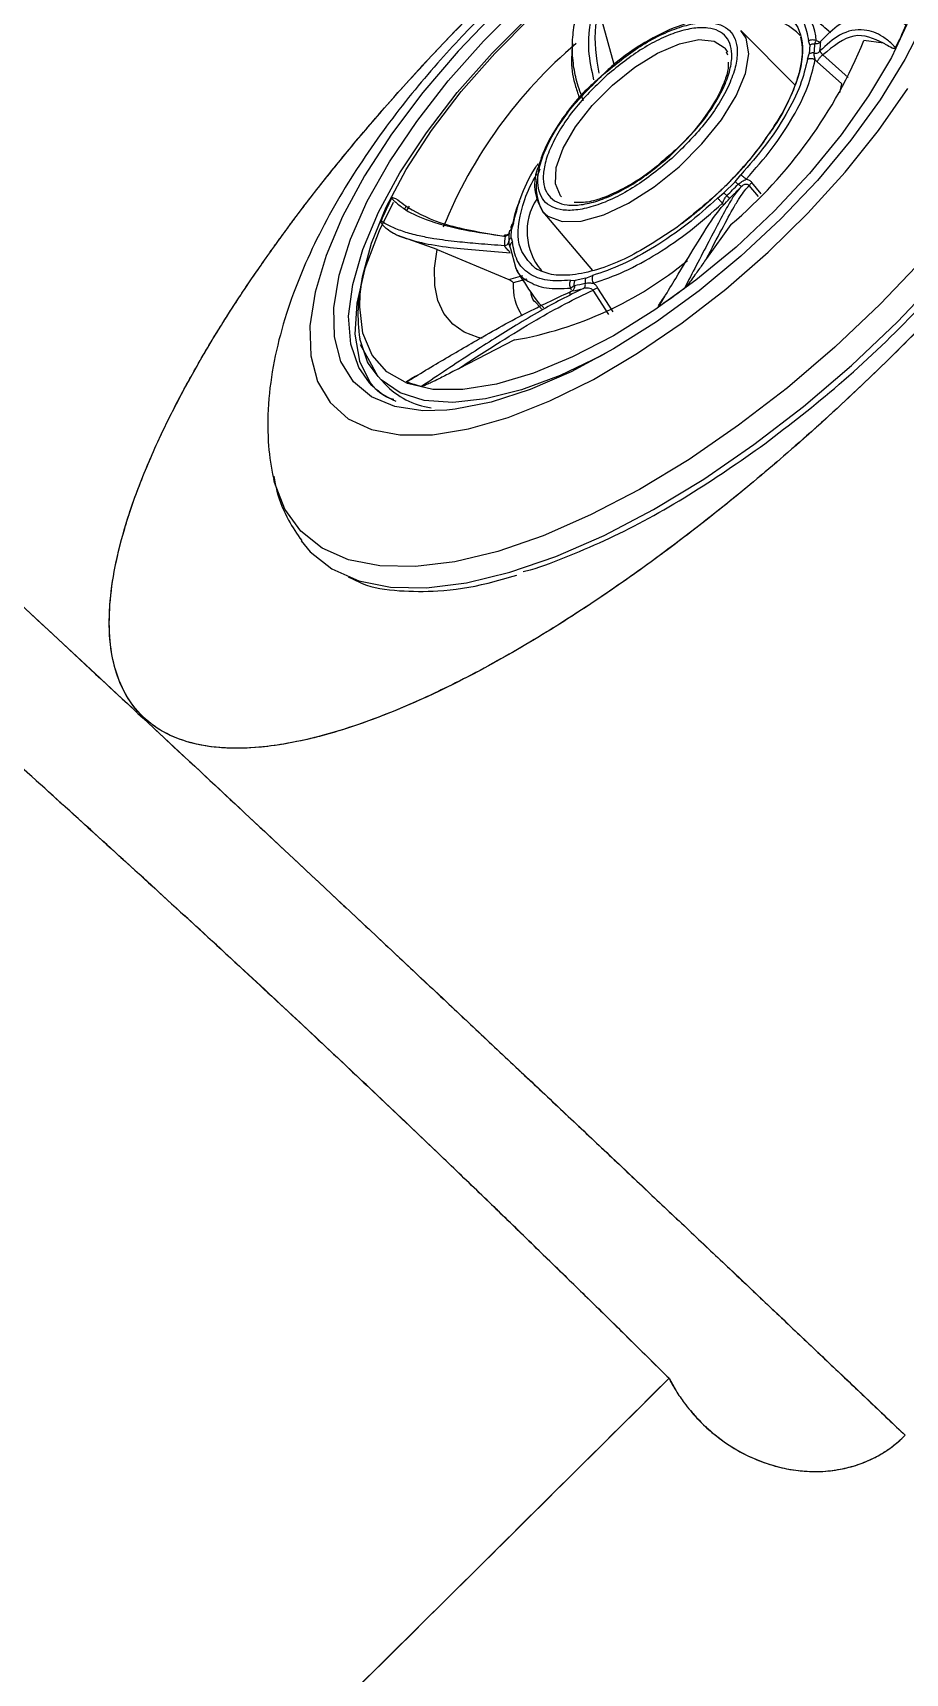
# Model space of a CAD drawing. Extents: x 956 to 1028, y 499 to 635.
# Drawn here: x 1010.784 to 1012.412, y 521.852 to 524.913 of the extents above; entities that cross this region are included whole.
import ezdxf

# ---------------------------------------------------------------- set-up
doc = ezdxf.new("R2010")
doc.units = 0
doc.header["$MEASUREMENT"] = 0
for name, color, linetype in [('1', 4, 'Continuous'), ('BDIM_CYAN', 4, 'Continuous'), ('DIM', 3, 'Continuous')]:
    doc.layers.add(name, color=color, linetype=linetype)

# ---------------------------------------------------------------- blocks, each defined once
blk = doc.blocks.new('MINI 2IN')
at = {"layer": 'BDIM_CYAN', "color": 3}
for p, q in [((-0.0102, -0.3457), (0.0663, -0.3294)), ((0.9605, -0.3389), (0.9562, -0.3283)), ((-0.0906, -0.3502), (-0.0918, -0.3775)), ((-0.0832, -0.3498), (-0.0843, -0.3764)), ((-0.3256, -0.391), (-0.34, -0.4011)), ((-0.072, -0.3856), (-0.0749, -0.3851)), ((-0.0239, -0.3809), (-0.0251, -0.3857)), ((0.262, -0.3725), (0.2534, -0.4249)), ((0.2715, -0.3743), (0.2628, -0.428)), ((-0.4483, -0.4052), (-0.4245, -0.4331)), ((-0.3566, -0.4019), (-0.3566, -0.402)), ((-0.3499, -0.465), (-0.3566, -0.402)), ((-0.34, -0.4011), (-0.3336, -0.4624)), ((-0.0695, -0.3996), (-0.0858, -0.402)), ((-0.0695, -0.3996), (-0.0401, -0.3981)), ((-0.0248, -0.3988), (-0.0401, -0.3981)), ((-0.2735, -0.4586), (-0.2673, -0.6014)), ((0.2337, -0.5991), (0.2386, -0.4558)), ((0.2578, -0.4536), (0.245, -0.4487)), ((0.2578, -0.4536), (0.2753, -0.4638)), ((0.2911, -0.4591), (0.2826, -0.4581)), ((0.2927, -0.455), (0.2911, -0.4591)), ((0.2956, -0.4541), (0.2957, -0.4542)), ((0.4336, -0.4577), (0.5473, -0.4884)), ((0.9804, -0.4481), (0.9801, -0.4431)), ((-0.3443, -0.495), (-0.3324, -0.4833)), ((-0.3336, -0.4624), (-0.3333, -0.4675)), ((-0.3232, -0.478), (-0.3324, -0.4833)), ((0.2813, -0.4699), (0.2753, -0.4638)), ((0.3576, -0.467), (0.3573, -0.4809)), ((-0.3443, -0.495), (-0.3478, -0.5023)), ((0.3404, -0.5266), (0.364, -0.5383)), ((0.3657, -0.5486), (0.3412, -0.5362)), ((0.4268, -0.6799), (0.3657, -0.5486)), ((0.3246, -0.5891), (0.3411, -0.5568)), ((0.6605, -0.6105), (0.6682, -0.5786)), ((0.6682, -0.5784), (0.6648, -0.6085)), ((0.6682, -0.5784), (0.6681, -0.5597)), ((0.9392, -0.5704), (0.9463, -0.5575)), ((-0.2203, -0.5904), (-0.2183, -0.5843)), ((0.3103, -0.603), (0.2984, -0.6147)), ((0.3103, -0.603), (0.3138, -0.5958)), ((0.3227, -0.5931), (0.3211, -0.5965)), ((0.3228, -0.5931), (0.3221, -0.5934)), ((0.6523, -0.6452), (0.6605, -0.6105)), ((0.2891, -0.62), (0.2984, -0.6147)), ((0.4268, -0.6799), (0.4641, -0.7484)), ((-0.0495, -0.7137), (-0.0876, -0.7884)), ((-0.0262, -0.7136), (-0.0078, -0.7134)), ((0.4114, -0.7751), (0.419, -0.7728)), ((0.421, -0.7765), (0.4154, -0.7783))]:
    blk.add_line(p, q, dxfattribs=at)
at = {"layer": 'BDIM_CYAN', "color": 3, "flags": 128}
for points in [[(0.2342, -0.0129), (0.118, -0.0035), (0, 0), (-0.1183, -0.0026), (-0.2352, -0.0111), (-0.349, -0.0256), (-0.4581, -0.0457), (-0.5611, -0.0713), (-0.6565, -0.1018), (-0.7428, -0.137), (-0.819, -0.1763), (-0.8743, -0.212)], [(0.9804, -0.4477), (0.9816, -0.4211), (0.9731, -0.3703), (0.9508, -0.3203), (0.9148, -0.2719), (0.8658, -0.2257), (0.8044, -0.1824), (0.7314, -0.1426), (0.6479, -0.1067), (0.5551, -0.0755), (0.4543, -0.0492), (0.3468, -0.0282), (0.2342, -0.0129)], [(-0.9763, -0.5737), (-0.986, -0.5543), (-1.0013, -0.5045), (-1.0027, -0.4542), (-0.9902, -0.4042), (-0.9642, -0.355), (-0.9248, -0.3075), (-0.8727, -0.2623), (-0.8086, -0.22), (-0.7334, -0.1812), (-0.6481, -0.1465), (-0.554, -0.1163), (-0.4523, -0.0911), (-0.3445, -0.0713), (-0.2322, -0.057), (-0.1168, -0.0485), (0, -0.046), (0.1165, -0.0494), (0.2311, -0.0587)], [(0.2311, -0.0587), (0.3423, -0.0738), (0.4484, -0.0945), (0.548, -0.1205), (0.6396, -0.1514), (0.722, -0.1867), (0.794, -0.2261), (0.8547, -0.2688), (0.9031, -0.3144), (0.9386, -0.3622), (0.9606, -0.4115), (0.969, -0.4617), (0.9634, -0.5119), (0.9442, -0.5616), (0.9406, -0.568)], [(0.1808, -0.2711), (0.0779, -0.2631), (-0.0267, -0.261), (-0.1311, -0.265), (-0.2335, -0.2749), (-0.332, -0.2906), (-0.4249, -0.3118)], [(0.0455, -0.9346), (0.1491, -0.9276), (0.2498, -0.9148), (0.3457, -0.8963), (0.4351, -0.8725), (0.5165, -0.8438), (0.5883, -0.8107), (0.6494, -0.7739), (0.6986, -0.7339), (0.735, -0.6915), (0.7579, -0.6474), (0.7671, -0.6025), (0.7623, -0.5574), (0.7435, -0.5132), (0.7112, -0.4704), (0.666, -0.4299), (0.6085, -0.3925), (0.5399, -0.3587), (0.4613, -0.3291), (0.3742, -0.3044), (0.2801, -0.285), (0.1808, -0.2711)], [(-0.5787, -0.4062), (-0.5335, -0.3843), (-0.4575, -0.3552), (-0.373, -0.3309), (-0.2816, -0.3118), (-0.185, -0.2984), (-0.0851, -0.2909), (0.0161, -0.2895), (0.1166, -0.2941), (0.2146, -0.3047), (0.308, -0.3211), (0.3952, -0.3429), (0.4743, -0.3698), (0.5439, -0.4012), (0.6025, -0.4365), (0.6154, -0.4459)], [(-0.5122, -0.4047), (-0.4416, -0.3754), (-0.362, -0.3509), (-0.275, -0.3315), (-0.1825, -0.3178), (-0.0865, -0.31), (0.011, -0.3083), (0.1079, -0.3128), (0.2021, -0.3233), (0.2917, -0.3395), (0.3747, -0.3613), (0.4494, -0.388), (0.5141, -0.4192), (0.5676, -0.4541), (0.6085, -0.492), (0.6362, -0.5322), (0.6499, -0.5737), (0.6494, -0.6157), (0.6347, -0.6573), (0.6061, -0.6975), (0.5892, -0.7147)], [(0.324, -0.3246), (0.3355, -0.3274), (0.4155, -0.3513), (0.4867, -0.3798), (0.5477, -0.4125), (0.5972, -0.4486), (0.6342, -0.4874), (0.6579, -0.5281), (0.6679, -0.5699), (0.6682, -0.5784)], [(0.6154, -0.4459), (0.6491, -0.475), (0.6827, -0.516), (0.7028, -0.5586), (0.7088, -0.6021), (0.7007, -0.6455), (0.6786, -0.6881), (0.643, -0.729), (0.5946, -0.7675), (0.5342, -0.8027), (0.4632, -0.834), (0.3827, -0.8608), (0.2946, -0.8825), (0.2003, -0.8988), (0.1018, -0.9092), (0.0011, -0.9137), (-0.1001, -0.9121), (-0.1996, -0.9045)], [(0.3535, -0.4838), (0.3538, -0.4784), (0.3527, -0.4651)], [(0.2337, -0.5991), (0.2325, -0.587), (0.2194, -0.5616), (0.1926, -0.5385), (0.1535, -0.5188), (0.1046, -0.5037), (0.0486, -0.4942), (-0.0111, -0.4907), (-0.0712, -0.4934), (-0.1282, -0.5023), (-0.1786, -0.5168), (-0.2197, -0.536), (-0.249, -0.5589), (-0.2647, -0.584), (-0.2673, -0.6014)], [(0.4765, -0.5006), (0.4806, -0.5066), (0.4932, -0.5316), (0.499, -0.5571), (0.498, -0.5827), (0.4901, -0.6081), (0.4755, -0.633), (0.4543, -0.6571), (0.4268, -0.6799)], [(0.6879, -0.5806), (0.6835, -0.6151), (0.6651, -0.6577), (0.6329, -0.6988), (0.5875, -0.7376), (0.5298, -0.7732), (0.4609, -0.805), (0.3823, -0.8323), (0.2956, -0.8545), (0.2025, -0.8713), (0.105, -0.8821), (0.0049, -0.8869), (-0.0955, -0.8856), (-0.1944, -0.8781), (-0.2896, -0.8646), (-0.3793, -0.8453), (-0.4616, -0.8208), (-0.5349, -0.7914), (-0.5976, -0.7578), (-0.6485, -0.7207), (-0.6866, -0.6808), (-0.711, -0.6389), (-0.7212, -0.5959), (-0.7216, -0.5871)], [(0.4288, -0.7997), (0.4836, -0.7781), (0.5505, -0.7442), (0.6052, -0.7065), (0.6468, -0.6659), (0.6742, -0.6231), (0.6869, -0.5792), (0.6875, -0.5719)], [(-0.223, -0.5985), (-0.223, -0.597), (-0.2215, -0.5882)], [(0.1894, -0.5965), (0.1894, -0.5995), (0.1812, -0.6224), (0.1595, -0.6437), (0.1257, -0.6619), (0.0823, -0.6757), (0.0321, -0.6843), (-0.0214, -0.687), (-0.0746, -0.6837), (-0.1239, -0.6745), (-0.1659, -0.6601), (-0.1977, -0.6416), (-0.2171, -0.62), (-0.223, -0.5985)], [(0.6648, -0.6085), (0.6639, -0.612), (0.6461, -0.6534)], [(0.5892, -0.7147), (0.5643, -0.7356), (0.51, -0.7707), (0.4446, -0.8021), (0.3693, -0.8291), (0.2858, -0.8511), (0.1958, -0.8677), (0.1013, -0.8784), (0.0043, -0.8832), (-0.0932, -0.8818), (-0.189, -0.8743)]]:
    blk.add_lwpolyline(points, dxfattribs=at)
at = {"layer": 'BDIM_CYAN', "color": 3}
for centre, radius, start, end in [((-0.0007, -1.7166), 1.4069, 82.1214, 84.5063), ((-0.0392, -1.2344), 0.8891, 88.1322, 115.6833), ((0.0602, -1.0495), 0.6998, 57.7508, 87.181), ((-0.1979, -1.0605), 0.7258, 111.1105, 114.8186), ((-0.0142, -1.2357), 0.8525, 91.838, 93.9301), ((-0.0142, -1.216), 0.8256, 91.838, 93.9301), ((0.1386, -0.6837), 0.2677, 57.4654, 61.8992), ((0.1437, -0.6862), 0.2764, 57.4654, 61.8992), ((-0.2482, -0.5914), 0.1561, 131.136, 137.6268), ((-0.2409, -0.5919), 0.1511, 131.136, 137.6268), ((0.2916, -0.4655), 0.1027, 314.8561, 350.7483), ((0.5164, -0.5645), 0.1518, 1.8135, 39.1893), ((-0.3028, -0.542), 0.0746, 138.5277, 194.1301), ((-0.2287, -0.517), 0.1144, 181.5651, 255.5203), ((0.1975, -0.5164), 0.112, 284.8336, 358.1142), ((0.477, -0.6117), 0.1753, 25.9015, 35.466), ((0.5471, -0.5823), 0.1408, 0.716, 25.1961), ((0.1467, -0.5816), 0.0888, 295.3042, 348.6126), ((0.198, -0.4893), 0.1642, 311.2498, 312.894), ((0.2102, -0.5022), 0.1465, 312.8315, 317.6849), ((0.2141, -0.4953), 0.1561, 311.1369, 317.6263), ((0.3995, -0.4895), 0.2961, 304.0794, 326.3967), ((0.0054, 0.0984), 0.8891, 268.1322, 295.6833), ((0.1644, -0.1307), 0.7257, 291.1104, 294.819)]:
    blk.add_arc(centre, radius, start, end, dxfattribs=at)
for points, knots in [([(0.2291, -0.0014), (0.1705, 0.0035), (0.0498, 0.0137), (-0.1076, 0.0106), (-0.235, 0.0007), (-0.3634, -0.0154), (-0.5171, -0.046), (-0.6528, -0.0897), (-0.7475, -0.1305), (-0.788, -0.1531), (-0.8083, -0.1644)], [0, 0, 0, 0, 0.1532463, 0.3156719, 0.4003608, 0.4850674, 0.6578359, 0.8306045, 0.9152934, 1, 1, 1, 1]), ([(0.7121, -0.1268), (0.7106, -0.1259), (0.6898, -0.1137), (0.6376, -0.0943), (0.5388, -0.0591), (0.4034, -0.0247), (0.2861, -0.009), (0.2291, -0.0014)], [0, 0, 0, 0, 0.01298, 0.185306, 0.357668, 0.688173, 1, 1, 1, 1]), ([(0.9562, -0.3283), (0.9541, -0.3229), (0.9446, -0.2977), (0.9103, -0.2567), (0.8528, -0.2037), (0.7911, -0.1615), (0.7422, -0.1381), (0.7252, -0.13)], [0, 0, 0, 0, 0.071102, 0.331617, 0.569257, 0.850607, 1, 1, 1, 1]), ([(0.0663, -0.3294), (0.0464, -0.3367), (0.0069, -0.3511), (-0.0317, -0.3648), (-0.0567, -0.3722), (-0.0725, -0.3759), (-0.0804, -0.3762), (-0.0843, -0.3764)], [0, 0, 0, 0, 0.284599, 0.565427, 0.713522, 0.857932, 1, 1, 1, 1]), ([(-0.0726, -0.3852), (-0.067, -0.3846), (-0.0561, -0.3835), (-0.032, -0.3765), (-0.0003, -0.3656), (0.0409, -0.3505), (0.0863, -0.3337), (0.1189, -0.3217), (0.134, -0.3161)], [0, 0, 0, 0, 0.154219, 0.301464, 0.47799, 0.661716, 0.843633, 1, 1, 1, 1]), ([(0.1922, -0.323), (0.1914, -0.3232), (0.1894, -0.3238), (0.1832, -0.3257), (0.1641, -0.3315), (0.1216, -0.3444), (0.0583, -0.3631), (-0.0027, -0.3802), (-0.0294, -0.3826), (-0.0415, -0.3836)], [0, 0, 0, 0, 0.007324, 0.019564, 0.058649, 0.192116, 0.441769, 0.746986, 1, 1, 1, 1]), ([(0.0663, -0.3294), (0.0702, -0.3285), (0.0807, -0.326), (0.0966, -0.3225), (0.1117, -0.3193), (0.1228, -0.3174), (0.1296, -0.316), (0.1336, -0.3161), (0.134, -0.3161)], [0, 0, 0, 0, 0.191782, 0.518998, 0.728969, 0.85611, 0.98384, 1, 1, 1, 1]), ([(0.1922, -0.323), (0.1923, -0.323), (0.1925, -0.323), (0.1928, -0.3231), (0.193, -0.3232), (0.193, -0.3234), (0.1927, -0.3238), (0.1904, -0.3249), (0.183, -0.327), (0.1757, -0.3285), (0.1708, -0.3295)], [0, 0, 0, 0, 0.011819, 0.023754, 0.034559, 0.046367, 0.066558, 0.129614, 0.419573, 1, 1, 1, 1]), ([(-0.4593, -0.3835), (-0.4592, -0.3834), (-0.459, -0.3834), (-0.4587, -0.3833), (-0.4583, -0.3833), (-0.4579, -0.3834), (-0.4572, -0.3836), (-0.4556, -0.3849), (-0.4527, -0.3905), (-0.4506, -0.3977), (-0.4489, -0.4033), (-0.4483, -0.4052)], [0, 0, 0, 0, 0.0055006, 0.0110552, 0.016084, 0.0215799, 0.030977, 0.0603237, 0.1952739, 0.7306037, 1, 1, 1, 1]), ([(-0.4593, -0.3835), (-0.4593, -0.3839), (-0.4593, -0.385), (-0.4593, -0.3884), (-0.4588, -0.3988), (-0.4552, -0.4212), (-0.4395, -0.4514), (-0.4035, -0.4743), (-0.3673, -0.474), (-0.3508, -0.4739)], [0, 0, 0, 0, 0.007325, 0.019566, 0.05865, 0.192116, 0.441769, 0.746986, 1, 1, 1, 1]), ([(-0.0881, -0.389), (-0.1135, -0.392), (-0.1642, -0.398), (-0.2321, -0.4158), (-0.2912, -0.4387), (-0.3192, -0.4579), (-0.3333, -0.4675)], [0, 0, 0, 0, 0.25, 0.5, 0.75, 1, 1, 1, 1]), ([(-0.0918, -0.3775), (-0.0909, -0.3775), (-0.0892, -0.3775), (-0.087, -0.3773), (-0.0852, -0.3769), (-0.0846, -0.3766), (-0.0843, -0.3764)], [0, 0, 0, 0, 0.245337, 0.5, 0.754663, 1, 1, 1, 1]), ([(-0.0918, -0.3775), (-0.0917, -0.3794), (-0.0915, -0.3836), (-0.0893, -0.3871), (-0.0881, -0.389)], [0, 0, 0, 0, 0.459104, 1, 1, 1, 1]), ([(-0.0708, -0.3923), (-0.0738, -0.3921), (-0.0798, -0.3919), (-0.0853, -0.3899), (-0.0881, -0.389)], [0, 0, 0, 0, 0.490746, 1, 1, 1, 1]), ([(-0.0843, -0.3764), (-0.0842, -0.3771), (-0.0841, -0.3784), (-0.083, -0.3807), (-0.0807, -0.3832), (-0.0769, -0.385), (-0.074, -0.3852), (-0.0726, -0.3852)], [0, 0, 0, 0, 0.111418, 0.230072, 0.482003, 0.743082, 1, 1, 1, 1]), ([(-0.0251, -0.3857), (-0.0271, -0.3866), (-0.0305, -0.3882), (-0.0357, -0.3903), (-0.039, -0.3906), (-0.0407, -0.3907)], [0, 0, 0, 0, 0.40286, 0.687897, 1, 1, 1, 1]), ([(0.2535, -0.4372), (0.235, -0.4293), (0.1979, -0.4135), (0.1287, -0.3972), (0.0535, -0.3868), (0.0011, -0.3861), (-0.0251, -0.3857)], [0, 0, 0, 0, 0.25, 0.5, 0.75, 1, 1, 1, 1]), ([(-0.3635, -0.4862), (-0.3802, -0.4872), (-0.4037, -0.4886), (-0.4297, -0.4827), (-0.4455, -0.477), (-0.4637, -0.4671), (-0.4815, -0.451), (-0.4957, -0.4281), (-0.5004, -0.4103), (-0.5026, -0.4018)], [0, 0, 0, 0, 0.229238, 0.322198, 0.414546, 0.50635, 0.67863, 0.847274, 1, 1, 1, 1]), ([(-0.4483, -0.4052), (-0.4405, -0.4235), (-0.4248, -0.4606), (-0.375, -0.4635), (-0.3499, -0.465)], [0, 0, 0, 0, 0.495173, 1, 1, 1, 1]), ([(-0.2249, -0.662), (-0.2387, -0.6572), (-0.2702, -0.646), (-0.3075, -0.6235), (-0.3363, -0.5967), (-0.3557, -0.5599), (-0.3486, -0.5132), (-0.3021, -0.4705), (-0.2428, -0.4426), (-0.2032, -0.4286), (-0.1778, -0.4237), (-0.1734, -0.4228)], [0, 0, 0, 0, 0.081146, 0.185521, 0.289897, 0.392103, 0.581966, 0.771829, 0.874035, 0.978411, 1, 1, 1, 1]), ([(-0.3414, -0.5176), (-0.3392, -0.5136), (-0.334, -0.5042), (-0.3191, -0.488), (-0.2957, -0.4697), (-0.2618, -0.4509), (-0.2195, -0.4342), (-0.1873, -0.4262), (-0.1734, -0.4227)], [0, 0, 0, 0, 0.112803, 0.270618, 0.415988, 0.619279, 0.835157, 1, 1, 1, 1]), ([(-0.3232, -0.478), (-0.3098, -0.4688), (-0.2826, -0.4502), (-0.2253, -0.4279), (-0.1592, -0.4107), (-0.1101, -0.4049), (-0.0858, -0.402)], [0, 0, 0, 0, 0.2470114, 0.5, 0.7529886, 1, 1, 1, 1]), ([(-0.1734, -0.4228), (-0.1571, -0.4193), (-0.1206, -0.4113), (-0.0387, -0.403), (0.0255, -0.4068), (0.0673, -0.4093)], [0, 0, 0, 0, 0.220848, 0.4935038, 1, 1, 1, 1]), ([(-0.1734, -0.4227), (-0.1716, -0.4222), (-0.1576, -0.4184), (-0.1319, -0.4142), (-0.1007, -0.4098), (-0.0771, -0.4076), (-0.06, -0.4064), (-0.0477, -0.4058), (-0.0341, -0.4053), (-0.0245, -0.4052), (-0.0177, -0.4051)], [0, 0, 0, 0, 0.040062, 0.30443, 0.501937, 0.645566, 0.748575, 0.821934, 0.873992, 1, 1, 1, 1]), ([(-0.0248, -0.3988), (0.0002, -0.3992), (0.051, -0.3998), (0.1241, -0.4099), (0.1914, -0.4258), (0.2272, -0.4411), (0.245, -0.4487)], [0, 0, 0, 0, 0.247011, 0.5, 0.752989, 1, 1, 1, 1]), ([(-0.0177, -0.4051), (-0.0096, -0.4052), (0.0058, -0.4053), (0.0309, -0.4063), (0.0477, -0.4077), (0.0572, -0.4086)], [0, 0, 0, 0, 0.321146, 0.61203, 1, 1, 1, 1]), ([(0.0673, -0.4093), (0.1069, -0.4156), (0.1678, -0.4252), (0.2328, -0.4508), (0.2735, -0.4745), (0.3029, -0.5014), (0.3111, -0.5207), (0.3151, -0.5302)], [0, 0, 0, 0, 0.3148498, 0.4843389, 0.6574249, 0.8305108, 1, 1, 1, 1]), ([(0.2534, -0.4249), (0.2531, -0.4267), (0.2524, -0.4307), (0.2531, -0.435), (0.2535, -0.4372)], [0, 0, 0, 0, 0.459354, 1, 1, 1, 1]), ([(0.2534, -0.4249), (0.254, -0.4252), (0.2552, -0.426), (0.2577, -0.4269), (0.2603, -0.4276), (0.262, -0.4278), (0.2628, -0.428)], [0, 0, 0, 0, 0.245337, 0.5, 0.754663, 1, 1, 1, 1]), ([(0.5473, -0.4884), (0.5168, -0.4835), (0.4609, -0.4744), (0.3832, -0.4595), (0.3183, -0.4447), (0.2811, -0.4335), (0.2628, -0.428)], [0, 0, 0, 0, 0.317509, 0.5834805, 0.7948327, 1, 1, 1, 1]), ([(0.2628, -0.428), (0.2629, -0.4286), (0.263, -0.43), (0.2641, -0.4329), (0.2663, -0.4364), (0.2698, -0.4401), (0.2725, -0.4416), (0.2739, -0.4424)], [0, 0, 0, 0, 0.111469, 0.230184, 0.482261, 0.743373, 1, 1, 1, 1]), ([(0.2647, -0.4476), (0.2625, -0.446), (0.2586, -0.4432), (0.2551, -0.439), (0.2535, -0.4372)], [0, 0, 0, 0, 0.571403, 1, 1, 1, 1]), ([(0.2739, -0.4424), (0.2887, -0.4467), (0.3172, -0.4551), (0.364, -0.4662), (0.4111, -0.476), (0.4602, -0.485), (0.5307, -0.4969), (0.583, -0.5046), (0.6198, -0.51)], [0, 0, 0, 0, 0.135552, 0.260798, 0.405842, 0.535564, 0.673856, 1, 1, 1, 1]), ([(0.2826, -0.4581), (0.2833, -0.4572), (0.2847, -0.4554), (0.2874, -0.4537), (0.29, -0.4529), (0.2916, -0.4531), (0.2923, -0.4532)], [0, 0, 0, 0, 0.266689, 0.531115, 0.778754, 1, 1, 1, 1]), ([(0.3411, -0.5568), (0.3412, -0.5566), (0.347, -0.5453), (0.3427, -0.5222), (0.3279, -0.489), (0.3034, -0.469), (0.2911, -0.4591)], [0, 0, 0, 0, 0.0073413, 0.3382277, 0.6691139, 1, 1, 1, 1]), ([(0.2923, -0.4532), (0.2932, -0.4536), (0.2949, -0.4543), (0.2971, -0.4543), (0.2984, -0.4537), (0.2991, -0.4529), (0.2996, -0.4518), (0.2997, -0.451), (0.2998, -0.4506)], [0, 0, 0, 0, 0.277554, 0.532524, 0.651828, 0.767234, 0.882133, 1, 1, 1, 1]), ([(0.6347, -0.5351), (0.6339, -0.535), (0.6319, -0.5346), (0.6257, -0.5334), (0.6061, -0.5296), (0.56, -0.5205), (0.481, -0.5039), (0.384, -0.4819), (0.3209, -0.4621), (0.2923, -0.4532)], [0, 0, 0, 0, 0.007325, 0.019566, 0.058651, 0.192116, 0.441769, 0.746986, 1, 1, 1, 1]), ([(0.9372, -0.5716), (0.9422, -0.5634), (0.9574, -0.5386), (0.9726, -0.4968), (0.9774, -0.4625), (0.9794, -0.4475)], [0, 0, 0, 0, 0.216024, 0.657932, 1, 1, 1, 1]), ([(-0.3883, -0.4855), (-0.3876, -0.4917), (-0.3851, -0.515), (-0.3804, -0.5408), (-0.3753, -0.5598), (-0.3747, -0.5619)], [0, 0, 0, 0, 0.242973, 0.91555, 1, 1, 1, 1]), ([(-0.3639, -0.4862), (-0.3639, -0.4865), (-0.3637, -0.4872), (-0.3636, -0.4866), (-0.3635, -0.4862)], [0, 0, 0, 0, 0.436642, 1, 1, 1, 1]), ([(-0.3622, -0.4829), (-0.3618, -0.4847), (-0.361, -0.4886), (-0.3595, -0.4912), (-0.3587, -0.4926)], [0, 0, 0, 0, 0.459352, 1, 1, 1, 1]), ([(-0.3508, -0.4739), (-0.3507, -0.4735), (-0.3504, -0.4727), (-0.3501, -0.4709), (-0.35, -0.4692), (-0.3499, -0.4678), (-0.3499, -0.4663), (-0.3499, -0.4654), (-0.3499, -0.465)], [0, 0, 0, 0, 0.277558, 0.532524, 0.651825, 0.767232, 0.882131, 1, 1, 1, 1]), ([(-0.3403, -0.4781), (-0.3411, -0.4772), (-0.3426, -0.4755), (-0.3455, -0.474), (-0.3484, -0.4734), (-0.3501, -0.4737), (-0.3508, -0.4739)], [0, 0, 0, 0, 0.266689, 0.531115, 0.778754, 1, 1, 1, 1]), ([(-0.3336, -0.4624), (-0.334, -0.4626), (-0.3349, -0.4631), (-0.3367, -0.4637), (-0.339, -0.4643), (-0.3416, -0.4648), (-0.3442, -0.4651), (-0.3465, -0.4652), (-0.3485, -0.4652), (-0.3494, -0.465), (-0.3499, -0.465)], [0, 0, 0, 0, 0.112211, 0.235183, 0.366441, 0.502102, 0.637431, 0.767756, 0.88937, 1, 1, 1, 1]), ([(-0.3333, -0.4675), (-0.3338, -0.4684), (-0.3345, -0.4695), (-0.3355, -0.4716), (-0.3367, -0.4737), (-0.3384, -0.4762), (-0.3397, -0.4775), (-0.3403, -0.4781)], [0, 0, 0, 0, 0.224307, 0.303573, 0.473827, 0.745729, 1, 1, 1, 1]), ([(-0.3403, -0.4781), (-0.3398, -0.4788), (-0.3387, -0.4801), (-0.3367, -0.4816), (-0.3345, -0.4828), (-0.3331, -0.4831), (-0.3324, -0.4833)], [0, 0, 0, 0, 0.257259, 0.51339, 0.762603, 1, 1, 1, 1]), ([(0.2813, -0.4699), (0.293, -0.4794), (0.3166, -0.4986), (0.3324, -0.531), (0.3335, -0.5641), (0.3203, -0.5853), (0.3138, -0.5958)], [0, 0, 0, 0, 0.247011, 0.5, 0.752989, 1, 1, 1, 1]), ([(0.3408, -0.5586), (0.3424, -0.552), (0.3487, -0.5267), (0.3516, -0.501), (0.3537, -0.4821)], [0, 0, 0, 0, 0.260465, 1, 1, 1, 1]), ([(0.3573, -0.4809), (0.3576, -0.4843), (0.3584, -0.4922), (0.3533, -0.4997), (0.3505, -0.5039)], [0, 0, 0, 0, 0.446283, 1, 1, 1, 1]), ([(0.5473, -0.4884), (0.5522, -0.4897), (0.5657, -0.4932), (0.5841, -0.4981), (0.6003, -0.5028), (0.6099, -0.5058), (0.6154, -0.5077), (0.6181, -0.5089), (0.6194, -0.5096), (0.6197, -0.5099), (0.6198, -0.51)], [0, 0, 0, 0, 0.191797, 0.519572, 0.729704, 0.856737, 0.930022, 0.970712, 0.992634, 1, 1, 1, 1]), ([(-0.3153, -0.6282), (-0.327, -0.6187), (-0.3506, -0.5994), (-0.3664, -0.567), (-0.3675, -0.5339), (-0.3543, -0.5127), (-0.3478, -0.5023)], [0, 0, 0, 0, 0.247012, 0.5, 0.752988, 1, 1, 1, 1]), ([(-0.3525, -0.4901), (-0.3538, -0.491), (-0.3559, -0.4927), (-0.3579, -0.4926), (-0.3587, -0.4926)], [0, 0, 0, 0, 0.571404, 1, 1, 1, 1]), ([(-0.022, -0.7133), (-0.0515, -0.7117), (-0.0968, -0.7094), (-0.1508, -0.6965), (-0.1876, -0.6832), (-0.2173, -0.6668), (-0.2444, -0.6431), (-0.2571, -0.6108), (-0.241, -0.5786), (-0.2114, -0.5552), (-0.1801, -0.5392), (-0.1419, -0.5264), (-0.0865, -0.5141), (-0.041, -0.5123), (-0.0114, -0.5112)], [0, 0, 0, 0, 0.119728, 0.18418, 0.25, 0.31582, 0.380272, 0.5, 0.619728, 0.68418, 0.75, 0.81582, 0.880272, 1, 1, 1, 1]), ([(-0.0117, -0.5167), (-0.0397, -0.5178), (-0.0827, -0.5195), (-0.135, -0.5311), (-0.1712, -0.5432), (-0.2008, -0.5584), (-0.2288, -0.5804), (-0.244, -0.6109), (-0.232, -0.6414), (-0.2063, -0.6638), (-0.1783, -0.6793), (-0.1435, -0.6919), (-0.0924, -0.7041), (-0.0496, -0.7063), (-0.0217, -0.7077)], [0, 0, 0, 0, 0.119728, 0.18418, 0.25, 0.31582, 0.380272, 0.5, 0.619728, 0.68418, 0.75, 0.81582, 0.880272, 1, 1, 1, 1]), ([(-0.2101, -0.5735), (-0.2077, -0.5707), (-0.2011, -0.563), (-0.1818, -0.5515), (-0.1488, -0.5369), (-0.1001, -0.5242), (-0.0459, -0.5174), (-0.0132, -0.5186), (-0.0015, -0.519)], [0, 0, 0, 0, 0.091323, 0.249204, 0.391299, 0.637461, 0.870614, 1, 1, 1, 1]), ([(-0.0114, -0.5112), (0.018, -0.5127), (0.0633, -0.515), (0.1174, -0.528), (0.1542, -0.5412), (0.1839, -0.5576), (0.211, -0.5813), (0.2237, -0.6136), (0.2076, -0.6458), (0.178, -0.6692), (0.1467, -0.6852), (0.1084, -0.698), (0.0531, -0.7103), (0.0076, -0.7121), (-0.022, -0.7133)], [0, 0, 0, 0, 0.119728, 0.18418, 0.25, 0.31582, 0.380272, 0.5, 0.619728, 0.68418, 0.75, 0.81582, 0.880272, 1, 1, 1, 1]), ([(-0.0217, -0.7077), (0.0063, -0.7066), (0.0493, -0.7049), (0.1016, -0.6933), (0.1378, -0.6812), (0.1674, -0.6661), (0.1954, -0.644), (0.2106, -0.6136), (0.1986, -0.583), (0.1729, -0.5606), (0.1449, -0.5451), (0.11, -0.5325), (0.059, -0.5203), (0.0161, -0.5181), (-0.0117, -0.5167)], [0, 0, 0, 0, 0.119728, 0.18418, 0.25, 0.31582, 0.380272, 0.5, 0.619728, 0.68418, 0.75, 0.81582, 0.880272, 1, 1, 1, 1]), ([(-0.0015, -0.519), (0.007, -0.5191), (0.0392, -0.5191), (0.0838, -0.5272), (0.1275, -0.54), (0.1596, -0.5546), (0.1722, -0.5666), (0.1786, -0.5728)], [0, 0, 0, 0, 0.1035, 0.392673, 0.575575, 0.782789, 1, 1, 1, 1]), ([(0.3095, -0.52), (0.3096, -0.5204), (0.3097, -0.5209), (0.3093, -0.5193), (0.3093, -0.5192)], [0, 0, 0, 0, 0.923749, 1, 1, 1, 1]), ([(0.3151, -0.5302), (0.3158, -0.5484), (0.3171, -0.5849), (0.2668, -0.627), (0.2218, -0.6507), (0.1986, -0.6579), (0.1939, -0.6593)], [0, 0, 0, 0, 0.373476, 0.746951, 0.948, 1, 1, 1, 1]), ([(0.3657, -0.5486), (0.3651, -0.5472), (0.3637, -0.5444), (0.3632, -0.541), (0.3635, -0.5391), (0.3639, -0.5385), (0.364, -0.5383)], [0, 0, 0, 0, 0.355757, 0.72292, 0.91627, 1, 1, 1, 1]), ([(0.6347, -0.5351), (0.6347, -0.5352), (0.6348, -0.5353), (0.6347, -0.5354), (0.6345, -0.5355), (0.6341, -0.5356), (0.6331, -0.5356), (0.6292, -0.5352), (0.6213, -0.5336), (0.6144, -0.5316), (0.6102, -0.5303)], [0, 0, 0, 0, 0.013705, 0.027544, 0.040073, 0.053766, 0.077179, 0.150296, 0.486525, 1, 1, 1, 1]), ([(0.6752, -0.5269), (0.6752, -0.5269), (0.6872, -0.5444), (0.6875, -0.5625), (0.6879, -0.5807)], [0, 0, 0, 0, 0.000935, 1, 1, 1, 1]), ([(-0.0151, -0.9487), (-0.0112, -0.9486), (0.0015, -0.9486), (0.0291, -0.9481), (0.0722, -0.9466), (0.1291, -0.9431), (0.1956, -0.9368), (0.2681, -0.9272), (0.3438, -0.9139), (0.4203, -0.8967), (0.4966, -0.8752), (0.5719, -0.8492), (0.6457, -0.8179), (0.7173, -0.7807), (0.7856, -0.7366), (0.8488, -0.6853), (0.8998, -0.6304), (0.9277, -0.5913), (0.9382, -0.5722), (0.9392, -0.5704)], [0, 0, 0, 0, 0.009814, 0.031348, 0.068465, 0.116638, 0.173235, 0.235738, 0.302165, 0.371399, 0.442731, 0.516509, 0.592953, 0.672038, 0.753482, 0.837013, 0.922838, 0.992767, 1, 1, 1, 1]), ([(0.1821, -0.6681), (0.1836, -0.6674), (0.2014, -0.6586), (0.2244, -0.6352), (0.2305, -0.6116), (0.2337, -0.5991)], [0, 0, 0, 0, 0.040731, 0.49375, 1, 1, 1, 1]), ([(0.3063, -0.6128), (0.307, -0.6122), (0.3085, -0.6111), (0.3114, -0.6108), (0.3143, -0.6114), (0.316, -0.6124), (0.3168, -0.6129)], [0, 0, 0, 0, 0.2666892, 0.5311152, 0.7787539, 1, 1, 1, 1]), ([(0.3071, -0.6121), (0.3077, -0.6119), (0.3089, -0.6115), (0.3118, -0.6118), (0.3144, -0.6131), (0.3155, -0.6144), (0.3161, -0.6149)], [0, 0, 0, 0, 0.280799, 0.543416, 0.783777, 1, 1, 1, 1]), ([(0.4147, -0.7742), (0.4069, -0.7517), (0.3911, -0.7063), (0.3411, -0.6436), (0.3158, -0.6119)], [0, 0, 0, 0, 0.495173, 1, 1, 1, 1]), ([(0.3168, -0.6129), (0.3166, -0.6135), (0.3164, -0.6146), (0.3161, -0.615), (0.3159, -0.6147), (0.3158, -0.6141), (0.3158, -0.6132), (0.3158, -0.6124), (0.3158, -0.6119)], [0, 0, 0, 0, 0.277558, 0.532524, 0.651825, 0.767232, 0.882131, 1, 1, 1, 1]), ([(0.3185, -0.6008), (0.3197, -0.5989), (0.3218, -0.5957), (0.3238, -0.5911), (0.3246, -0.5891)], [0, 0, 0, 0, 0.571399, 1, 1, 1, 1]), ([(0.3301, -0.5835), (0.3301, -0.5842), (0.3301, -0.5856), (0.33, -0.5888), (0.3299, -0.5928), (0.3297, -0.5973), (0.3295, -0.5995), (0.3294, -0.6005)], [0, 0, 0, 0, 0.111467, 0.230181, 0.482258, 0.743371, 1, 1, 1, 1]), ([(0.3294, -0.6005), (0.3408, -0.6125), (0.3621, -0.635), (0.3922, -0.6677), (0.4163, -0.6961), (0.4364, -0.7228), (0.4512, -0.746), (0.4628, -0.7689), (0.4669, -0.7825), (0.469, -0.7894)], [0, 0, 0, 0, 0.154271, 0.288952, 0.454424, 0.575072, 0.714225, 0.852753, 1, 1, 1, 1]), ([(0.4641, -0.7484), (0.4569, -0.7356), (0.4429, -0.7106), (0.4092, -0.6688), (0.3713, -0.627), (0.3436, -0.5978), (0.3301, -0.5835)], [0, 0, 0, 0, 0.280747, 0.545552, 0.776817, 1, 1, 1, 1]), ([(-0.256, -0.6332), (-0.2512, -0.64), (-0.2362, -0.6609), (-0.1899, -0.687), (-0.1227, -0.7059), (-0.0664, -0.7143), (-0.0341, -0.7137), (-0.0262, -0.7136)], [0, 0, 0, 0, 0.1421354, 0.4365014, 0.6862679, 0.9223757, 1, 1, 1, 1]), ([(0.2891, -0.62), (0.2756, -0.6291), (0.2482, -0.6475), (0.2088, -0.6647), (0.1832, -0.671), (0.1798, -0.6718)], [0, 0, 0, 0, 0.45918, 0.929471, 1, 1, 1, 1]), ([(0.2529, -0.6426), (0.2533, -0.6424), (0.2731, -0.6345), (0.2863, -0.6242), (0.2992, -0.6142)], [0, 0, 0, 0, 0.02364, 1, 1, 1, 1]), ([(0.3063, -0.6128), (0.3057, -0.6132), (0.3046, -0.6141), (0.3026, -0.6148), (0.3005, -0.615), (0.2991, -0.6148), (0.2984, -0.6147)], [0, 0, 0, 0, 0.257259, 0.51339, 0.762603, 1, 1, 1, 1]), ([(0.4254, -0.7994), (0.4245, -0.7927), (0.422, -0.7735), (0.4057, -0.7328), (0.3698, -0.6777), (0.3333, -0.6331), (0.3168, -0.6129)], [0, 0, 0, 0, 0.141781, 0.406989, 0.731223, 1, 1, 1, 1]), ([(-0.0078, -0.7134), (0.0013, -0.7135), (0.0381, -0.7138), (0.0909, -0.7044), (0.146, -0.6882), (0.17, -0.6749), (0.1821, -0.6681)], [0, 0, 0, 0, 0.123269, 0.501901, 0.746612, 1, 1, 1, 1]), ([(0.0385, -0.7015), (0.0337, -0.7135), (0.0245, -0.7365), (0.0049, -0.7682), (-0.0185, -0.7963), (-0.0472, -0.8213), (-0.0806, -0.8428), (-0.1206, -0.8616), (-0.1517, -0.8705), (-0.1676, -0.8751)], [0, 0, 0, 0, 0.136039, 0.261937, 0.40799, 0.540278, 0.678402, 0.83502, 1, 1, 1, 1]), ([(-0.2258, -0.8683), (-0.225, -0.8681), (-0.2229, -0.8677), (-0.2168, -0.8665), (-0.1976, -0.8622), (-0.1551, -0.8501), (-0.0921, -0.821), (-0.0352, -0.7759), (-0.0114, -0.7342), (-0.0022, -0.7181)], [0, 0, 0, 0, 0.007807, 0.020855, 0.062518, 0.204787, 0.470906, 0.796253, 1, 1, 1, 1]), ([(-0.1754, -0.8441), (-0.1379, -0.8292), (-0.071, -0.8025), (-0.0338, -0.7456), (-0.0175, -0.7206)], [0, 0, 0, 0, 0.560193, 1, 1, 1, 1]), ([(-0.0184, -0.7945), (-0.0101, -0.7868), (0.0099, -0.7686), (0.0288, -0.7392), (0.0379, -0.7167), (0.0409, -0.7093)], [0, 0, 0, 0, 0.3261122, 0.779373, 1, 1, 1, 1]), ([(0.4641, -0.7484), (0.4652, -0.7512), (0.4681, -0.7588), (0.4706, -0.769), (0.4717, -0.778), (0.4715, -0.7834), (0.471, -0.7865), (0.4702, -0.7882), (0.4696, -0.7891), (0.4691, -0.7894), (0.469, -0.7894)], [0, 0, 0, 0, 0.191801, 0.519634, 0.729787, 0.856818, 0.93009, 0.970764, 0.992671, 1, 1, 1, 1]), ([(0.4257, -0.8078), (0.4256, -0.8078), (0.4255, -0.8079), (0.4251, -0.8079), (0.4247, -0.8079), (0.4243, -0.8078), (0.4236, -0.8074), (0.422, -0.8056), (0.4191, -0.7979), (0.417, -0.7871), (0.4153, -0.7774), (0.4147, -0.7742)], [0, 0, 0, 0, 0.005501, 0.011055, 0.016084, 0.02158, 0.030977, 0.060324, 0.195274, 0.730604, 1, 1, 1, 1]), ([(0.4257, -0.8078), (0.4257, -0.8074), (0.4257, -0.8065), (0.4257, -0.8038), (0.4255, -0.8013), (0.4254, -0.7994)], [0, 0, 0, 0, 0.12489, 0.333597, 1, 1, 1, 1])]:
    blk.add_open_spline(points, degree=3, knots=knots, dxfattribs=at)
for points in [[(-0.0858, -0.402), (-0.0861, -0.4013), (-0.0866, -0.4), (-0.0873, -0.3967), (-0.0879, -0.3929), (-0.088, -0.3903), (-0.0881, -0.389)], [(-0.0726, -0.3852), (-0.0724, -0.3853), (-0.0721, -0.3855), (-0.0717, -0.387), (-0.0712, -0.3893), (-0.0709, -0.3913), (-0.0708, -0.3923)], [(-0.0695, -0.3996), (-0.0696, -0.3992), (-0.0699, -0.3984), (-0.0702, -0.3966), (-0.0706, -0.3946), (-0.0707, -0.393), (-0.0708, -0.3923)], [(-0.0407, -0.3907), (-0.0408, -0.3897), (-0.0409, -0.3877), (-0.0411, -0.3854), (-0.0413, -0.3839), (-0.0414, -0.3837), (-0.0415, -0.3836)], [(-0.0407, -0.3907), (-0.0407, -0.3915), (-0.0406, -0.3931), (-0.0404, -0.3951), (-0.0403, -0.3969), (-0.0402, -0.3977), (-0.0401, -0.3981)], [(-0.0248, -0.3988), (-0.0249, -0.3982), (-0.0249, -0.3968), (-0.025, -0.3935), (-0.0251, -0.3897), (-0.0251, -0.387), (-0.0251, -0.3857)], [(0.245, -0.4487), (0.2459, -0.4482), (0.2479, -0.4472), (0.2505, -0.4444), (0.2526, -0.441), (0.2532, -0.4385), (0.2535, -0.4372)], [(0.2578, -0.4536), (0.2585, -0.4533), (0.2598, -0.4528), (0.2616, -0.4514), (0.2633, -0.4497), (0.2642, -0.4483), (0.2647, -0.4476)], [(0.2739, -0.4424), (0.2731, -0.4423), (0.2715, -0.4422), (0.2689, -0.4432), (0.2665, -0.445), (0.2653, -0.4467), (0.2647, -0.4476)], [(0.2826, -0.4581), (0.2821, -0.4588), (0.2811, -0.4601), (0.2793, -0.4617), (0.2773, -0.4631), (0.2759, -0.4636), (0.2753, -0.4638)], [(0.2813, -0.4699), (0.2824, -0.4695), (0.2847, -0.4686), (0.2877, -0.466), (0.29, -0.4628), (0.2907, -0.4603), (0.2911, -0.4591)], [(-0.3635, -0.4862), (-0.3625, -0.486), (-0.3607, -0.4856), (-0.3576, -0.4863), (-0.3548, -0.4877), (-0.3533, -0.4893), (-0.3525, -0.4901)], [(-0.3232, -0.478), (-0.3243, -0.4776), (-0.3266, -0.4768), (-0.3297, -0.4743), (-0.3321, -0.4711), (-0.3329, -0.4687), (-0.3333, -0.4675)], [(-0.3478, -0.5023), (-0.349, -0.502), (-0.3515, -0.5014), (-0.3548, -0.4991), (-0.3575, -0.4961), (-0.3583, -0.4937), (-0.3587, -0.4926)], [(-0.3443, -0.495), (-0.3451, -0.4948), (-0.3466, -0.4945), (-0.3488, -0.4934), (-0.3509, -0.4919), (-0.352, -0.4907), (-0.3525, -0.4901)], [(0.3103, -0.603), (0.3111, -0.6031), (0.3126, -0.6033), (0.3148, -0.6029), (0.3169, -0.6021), (0.318, -0.6012), (0.3185, -0.6008)], [(0.3138, -0.5958), (0.315, -0.5958), (0.3175, -0.5959), (0.3208, -0.5946), (0.3234, -0.5923), (0.3242, -0.5902), (0.3246, -0.5891)], [(0.3294, -0.6005), (0.3285, -0.6), (0.3266, -0.599), (0.3236, -0.5987), (0.3207, -0.5992), (0.3192, -0.6003), (0.3185, -0.6008)], [(0.2891, -0.62), (0.2903, -0.6202), (0.2926, -0.6205), (0.2957, -0.6194), (0.2981, -0.6173), (0.2988, -0.6152), (0.2992, -0.6142)]]:
    blk.add_open_spline(points, degree=3, dxfattribs=at)
blk = doc.blocks.new('2026 SX')
at = {"layer": '1', "color": 3}
for p, q in [((56.0753, 10.1754), (56.0878, 10.1535)), ((56.1404, 10.0879), (56.142, 10.0863))]:
    blk.add_line(p, q, dxfattribs=at)
for points, knots in [([(51.9694, 14.2686), (51.9843, 14.2547), (52.0145, 14.2264), (52.0602, 14.1839), (52.107, 14.1405), (52.155, 14.0963), (52.2041, 14.0511), (52.2545, 14.0049), (52.3062, 13.9577), (52.3591, 13.9093), (52.4134, 13.8599), (52.4691, 13.8093), (52.5261, 13.7575), (52.5846, 13.7045), (52.6444, 13.6502), (52.7057, 13.5947), (52.7684, 13.5378), (52.8326, 13.4797), (52.8982, 13.4203), (52.9653, 13.3596), (53.0338, 13.2975), (53.1037, 13.2341), (53.1751, 13.1694), (53.2478, 13.1034), (53.322, 13.036), (53.3976, 12.9674), (53.4744, 12.8974), (53.5527, 12.8262), (53.6322, 12.7538), (53.713, 12.6801), (53.795, 12.6051), (53.8783, 12.529), (53.9627, 12.4518), (54.0482, 12.3734), (54.1686, 12.263), (54.3171, 12.1264), (54.486, 11.9707), (54.6359, 11.8322), (54.7843, 11.6948), (54.9355, 11.5544), (55.094, 11.4071), (55.2467, 11.2647), (55.3741, 11.1456), (55.4785, 11.0479), (55.5619, 10.9698), (55.644, 10.8927), (55.7249, 10.8168), (55.8044, 10.7421), (55.8825, 10.6686), (55.9591, 10.5963), (56.0343, 10.5254), (56.1079, 10.4559), (56.1799, 10.3877), (56.2504, 10.321), (56.3193, 10.2558), (56.3865, 10.192), (56.4521, 10.1297), (56.4947, 10.0892), (56.516, 10.069)], [0, 0, 0, 0, 0.0087917, 0.0177934, 0.0270078, 0.0364379, 0.0460868, 0.0559576, 0.0660537, 0.0763788, 0.0869363, 0.0977303, 0.1087644, 0.1200429, 0.13157, 0.1433498, 0.1553869, 0.1676858, 0.180251, 0.1930874, 0.2061996, 0.2195927, 0.2332717, 0.2472416, 0.2615075, 0.2760749, 0.290949, 0.3061353, 0.3216392, 0.3374665, 0.3536228, 0.3701139, 0.3869457, 0.4041241, 0.4216553, 0.459997, 0.4954698, 0.527549, 0.5557463, 0.5919469, 0.62783, 0.6632548, 0.6980775, 0.7185528, 0.7390425, 0.7595326, 0.7800088, 0.8004565, 0.8208607, 0.8412066, 0.8614787, 0.8816617, 0.9017398, 0.9216973, 0.9415181, 0.9611863, 0.9806857, 1, 1, 1, 1]), ([(56.0753, 10.1753), (56.0617, 10.1888), (56.0345, 10.2157), (55.9937, 10.2559), (55.9532, 10.2958), (55.913, 10.3352), (55.873, 10.3743), (55.8334, 10.4128), (55.7942, 10.451), (55.7553, 10.4887), (55.7167, 10.5259), (55.6785, 10.5626), (55.6149, 10.6237), (55.5258, 10.7085), (55.4093, 10.8182), (55.291, 10.9284), (55.1313, 11.0756), (54.9247, 11.2637), (54.67, 11.4934), (54.4075, 11.7294), (54.1415, 11.9708), (53.8717, 12.2206), (53.5937, 12.4861), (53.322, 12.7567), (53.0515, 13.0391), (52.8342, 13.2782), (52.6781, 13.4556), (52.5891, 13.5583), (52.5007, 13.6612), (52.411, 13.7666), (52.3213, 13.8711), (52.2566, 13.9457), (52.1973, 14.0131), (52.1478, 14.0683), (52.1063, 14.1136), (52.0708, 14.1519), (52.0351, 14.1894), (51.9993, 14.2262), (51.9756, 14.2496), (51.9641, 14.2609)], [0, 0, 0, 0, 0.012325, 0.024468, 0.036429, 0.048209, 0.059807, 0.071225, 0.08246, 0.093515, 0.104388, 0.11508, 0.125591, 0.157489, 0.188352, 0.219506, 0.250932, 0.312216, 0.375514, 0.437579, 0.499676, 0.562027, 0.624519, 0.691251, 0.749321, 0.811913, 0.84331, 0.85892, 0.874531, 0.905537, 0.921912, 0.936824, 0.949984, 0.962179, 0.969935, 0.977352, 0.985343, 0.992893, 1, 1, 1, 1]), ([(51.9774, 14.2611), (52.0302, 14.2117), (52.0829, 14.1628), (52.1886, 14.0653), (52.2415, 14.0168), (52.4008, 13.8711), (52.5078, 13.774), (52.7233, 13.5786), (52.8317, 13.4805), (53.049, 13.2837), (53.1577, 13.1852), (53.3199, 13.038), (53.3738, 12.989), (53.4812, 12.8913), (53.5347, 12.8426), (53.6944, 12.6971), (53.7999, 12.6008), (54.0087, 12.4097), (54.112, 12.3149), (54.2647, 12.1745), (54.3152, 12.1281), (54.4153, 12.0359), (54.4649, 11.9901), (54.7106, 11.7633), (54.9001, 11.5875), (55.2643, 11.2484), (55.4391, 11.085), (55.7731, 10.7716), (55.9323, 10.6217), (56.1595, 10.4071), (56.2333, 10.3373), (56.3773, 10.2008), (56.4474, 10.1342), (56.516, 10.069)], [0, 0, 0, 0, 0.03125, 0.03125, 0.0625, 0.0625, 0.125, 0.125, 0.1875, 0.1875, 0.25, 0.25, 0.28125, 0.28125, 0.3125, 0.3125, 0.375, 0.375, 0.4375, 0.4375, 0.46875, 0.46875, 0.5, 0.5, 0.625, 0.625, 0.75, 0.75, 0.875, 0.875, 0.9375, 0.9375, 1, 1, 1, 1]), ([(55.3046, 12.2394), (55.3079, 12.2441), (55.3153, 12.2544), (55.3274, 12.2717), (55.3434, 12.2943), (55.361, 12.3186), (55.3842, 12.3499), (55.4166, 12.3922), (55.4723, 12.462), (55.5492, 12.553), (55.6748, 12.6908), (55.8438, 12.8577), (56.0236, 13.0119), (56.1775, 13.1298), (56.3206, 13.2296), (56.4587, 13.3135), (56.5827, 13.3777), (56.6759, 13.4193), (56.7669, 13.453), (56.8797, 13.485), (57.005, 13.4992), (57.1189, 13.4756), (57.1949, 13.4121), (57.2299, 13.3116), (57.224, 13.2009), (57.1986, 13.0975), (57.1708, 13.0178), (57.1314, 12.927), (57.091, 12.8481), (57.0545, 12.7846), (57.0325, 12.748), (57.0137, 12.7178), (56.9941, 12.6872), (56.9743, 12.6572), (56.9607, 12.6373), (56.954, 12.6275)], [0, 0, 0, 0, 0.004278, 0.009471, 0.015621, 0.024616, 0.031234, 0.043654, 0.062475, 0.093716, 0.125007, 0.187442, 0.249921, 0.282636, 0.321357, 0.374951, 0.406009, 0.437481, 0.466152, 0.500064, 0.562529, 0.625024, 0.68749, 0.749938, 0.812466, 0.842101, 0.87501, 0.901421, 0.937525, 0.953372, 0.96252, 0.972278, 0.981772, 0.991011, 1, 1, 1, 1]), ([(55.3046, 12.2394), (55.3088, 12.2453), (55.317, 12.2573), (55.3296, 12.2752), (55.3424, 12.2931), (55.3555, 12.311), (55.3687, 12.329), (55.3822, 12.347), (55.3958, 12.365), (55.4261, 12.4042), (55.4745, 12.4647), (55.5466, 12.5496), (55.6256, 12.637), (55.7146, 12.7296), (55.8104, 12.8231), (55.9161, 12.9194), (56.0275, 13.0138), (56.1466, 13.1069), (56.2689, 13.1944), (56.3942, 13.2751), (56.5188, 13.3459), (56.6408, 13.4052), (56.7567, 13.4505), (56.8636, 13.4804), (56.959, 13.4943), (57.0409, 13.4921), (57.1081, 13.4744), (57.1595, 13.4428), (57.1962, 13.3987), (57.2181, 13.3446), (57.2269, 13.2816), (57.2237, 13.2134), (57.2101, 13.14), (57.1881, 13.0654), (57.1588, 12.9885), (57.1245, 12.9135), (57.0855, 12.8384), (57.0507, 12.7778), (57.0215, 12.7301), (57, 12.6962), (56.9776, 12.662), (56.9618, 12.639), (56.954, 12.6275)], [0, 0, 0, 0, 0.0054, 0.0107909, 0.0161742, 0.0215516, 0.0269246, 0.032295, 0.0376642, 0.0430339, 0.0673927, 0.0916791, 0.119076, 0.1464248, 0.1769622, 0.2075193, 0.241129, 0.2748282, 0.3111525, 0.3476283, 0.3856798, 0.4245324, 0.4639163, 0.5035355, 0.5430861, 0.5822772, 0.6208328, 0.6584924, 0.694402, 0.7303064, 0.7634058, 0.7964996, 0.8264592, 0.856464, 0.8832861, 0.9101373, 0.933952, 0.9578126, 0.968348, 0.9788839, 0.989431, 1, 1, 1, 1]), ([(56.954, 12.6275), (56.95, 12.6217), (56.942, 12.6102), (56.9298, 12.5928), (56.9173, 12.5754), (56.9046, 12.558), (56.8917, 12.5404), (56.8786, 12.5228), (56.8652, 12.5052), (56.8358, 12.4668), (56.7886, 12.4075), (56.7183, 12.324), (56.6414, 12.2376), (56.5544, 12.1455), (56.4606, 12.052), (56.3569, 11.955), (56.2474, 11.8593), (56.1305, 11.7646), (56.0096, 11.6745), (55.8849, 11.5902), (55.7598, 11.515), (55.6371, 11.4516), (55.5199, 11.402), (55.411, 11.368), (55.313, 11.3506), (55.2281, 11.3501), (55.1579, 11.366), (55.1032, 11.397), (55.064, 11.4414), (55.0399, 11.4967), (55.0293, 11.5612), (55.0313, 11.6318), (55.0441, 11.7081), (55.0659, 11.7857), (55.0953, 11.8656), (55.13, 11.9435), (55.1698, 12.0215), (55.2042, 12.082), (55.2311, 12.1266), (55.2485, 12.1545), (55.2666, 12.1826), (55.2852, 12.2109), (55.2982, 12.2299), (55.3046, 12.2394)], [0, 0, 0, 0, 0.00522, 0.010442, 0.015667, 0.020896, 0.026132, 0.031374, 0.036626, 0.041887, 0.0656, 0.089337, 0.116101, 0.142896, 0.172891, 0.202888, 0.236099, 0.26926, 0.304673, 0.341403, 0.37926, 0.418014, 0.457405, 0.497145, 0.536927, 0.576441, 0.615393, 0.653513, 0.690564, 0.726345, 0.75996, 0.793552, 0.824018, 0.854474, 0.881756, 0.908941, 0.933114, 0.957282, 0.965836, 0.974378, 0.982914, 0.991453, 1, 1, 1, 1]), ([(56.954, 12.6275), (56.9508, 12.6228), (56.9436, 12.6124), (56.9315, 12.5951), (56.9161, 12.5736), (56.8983, 12.5493), (56.8716, 12.5134), (56.8381, 12.4698), (56.7822, 12.3997), (56.709, 12.3128), (56.6194, 12.2136), (56.5203, 12.1106), (56.412, 12.0053), (56.3008, 11.9052), (56.1736, 11.7983), (56.032, 11.6894), (55.8698, 11.5797), (55.7293, 11.4981), (55.6255, 11.4472), (55.5191, 11.4019), (55.4032, 11.3643), (55.2853, 11.3476), (55.2014, 11.3543), (55.1227, 11.3801), (55.0601, 11.4361), (55.0316, 11.5247), (55.0296, 11.6078), (55.0386, 11.681), (55.0576, 11.7598), (55.0875, 11.8468), (55.1274, 11.9388), (55.1665, 12.015), (55.198, 12.0709), (55.2186, 12.106), (55.2396, 12.1404), (55.261, 12.174), (55.2825, 12.2069), (55.2973, 12.2287), (55.3046, 12.2394)], [0, 0, 0, 0, 0.004212, 0.009403, 0.015619, 0.023619, 0.031234, 0.0478, 0.062471, 0.093507, 0.124988, 0.151444, 0.18758, 0.223865, 0.25009, 0.298847, 0.346744, 0.392934, 0.427225, 0.446535, 0.500122, 0.552135, 0.593796, 0.625145, 0.692795, 0.749992, 0.782819, 0.812559, 0.843946, 0.875034, 0.906818, 0.937496, 0.948711, 0.959595, 0.970158, 0.980407, 0.990352, 1, 1, 1, 1]), ([(54.4238, 11.7152), (54.4305, 11.7091), (54.5359, 11.6133), (54.7355, 11.4347), (55.019, 11.1783), (55.2809, 10.9382), (55.5226, 10.712), (55.6932, 10.5489), (55.8118, 10.434), (55.8797, 10.3679), (55.9478, 10.3012), (56.0126, 10.2376), (56.0549, 10.1956), (56.0753, 10.1754)], [0, 0, 0, 0, 0.010778, 0.170835, 0.332412, 0.493156, 0.634242, 0.777035, 0.819904, 0.867226, 0.912346, 0.957656, 1, 1, 1, 1]), ([(54.1428, 8.2636), (54.1659, 8.2863), (54.2122, 8.332), (54.3048, 8.4236), (54.4669, 8.5835), (54.7895, 8.9016), (55.1999, 9.3072), (55.6589, 9.7618), (55.9342, 10.0351), (56.0753, 10.1753)], [0, 0, 0, 0, 0.035746, 0.071778, 0.143721, 0.287032, 0.571871, 0.780468, 1, 1, 1, 1]), ([(56.0753, 10.1753), (56.0766, 10.1728), (56.0807, 10.1649), (56.0898, 10.1493), (56.1052, 10.1266), (56.1289, 10.0982), (56.1629, 10.0666), (56.2095, 10.0352), (56.2609, 10.0135), (56.3105, 10.0028), (56.3518, 10.0003), (56.3892, 10.0038), (56.4222, 10.0116), (56.4501, 10.0224), (56.4731, 10.0347), (56.4912, 10.0471), (56.5051, 10.0584), (56.5127, 10.0658), (56.516, 10.069)], [0, 0, 0, 0, 0.01645, 0.051266, 0.104462, 0.176008, 0.265854, 0.373984, 0.500404, 0.585987, 0.664047, 0.734577, 0.797584, 0.85309, 0.901108, 0.941619, 0.974591, 1, 1, 1, 1]), ([(56.1166, 10.1137), (56.1215, 10.1079), (56.1334, 10.0939), (56.1583, 10.0711), (56.1908, 10.0472), (56.229, 10.0267), (56.2664, 10.0128), (56.3027, 10.0044), (56.3463, 9.9999), (56.3899, 10.0031), (56.4317, 10.0147), (56.4625, 10.0283), (56.4911, 10.046), (56.5077, 10.0614), (56.516, 10.069)], [0, 0, 0, 0, 0.051141, 0.124959, 0.22887, 0.323955, 0.417757, 0.497466, 0.572532, 0.709066, 0.783375, 0.854754, 0.927369, 1, 1, 1, 1])]:
    blk.add_open_spline(points, degree=3, knots=knots, dxfattribs=at)
blk.add_open_spline([(54.1425, 8.2638), (54.7881, 8.8993), (55.4323, 9.5365), (56.0753, 10.1754)], degree=3, dxfattribs=at)
at = {"layer": 'DIM', "rotation": 222.237030481085}
blk.add_blockref('MINI 2IN', (56.4157, 12.0656), dxfattribs=at)

msp = doc.modelspace()

# ---------------------------------------------------------------- block references
at = {"layer": '1'}
msp.add_blockref('2026 SX', (955.8964, 512.2273), dxfattribs=at)

doc.saveas('drawing.dxf')
